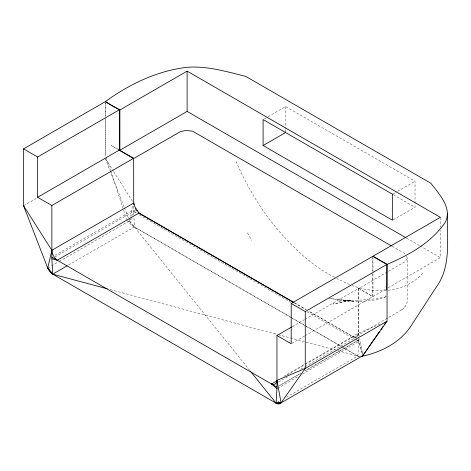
<?xml version="1.0" encoding="UTF-8"?>
<svg xmlns="http://www.w3.org/2000/svg" width="471" height="471" viewBox="0 0 471 471"><rect width="100%" height="100%" fill="white"/><g stroke="black" fill="none" stroke-linecap="round" stroke-linejoin="round"><path stroke-width="0.35" stroke-dasharray="2.35 1.77" d="M387.339 271.932L358.755 288.482L358.584 333.162L356.7 335.97L353.179 336.871L308.582 311.125M406.626 256.218L407.303 258.661L407.127 302.211L406.155 305.031L403.512 308.746L401.445 309.953M59.146 261.493L129.513 220.846L129.843 219.427M130.502 216.578L133.476 203.772M249.901 370.565L129.513 220.846L130.396 218.856M131.574 216.195L133.64 211.55L133.64 205.792M407.303 258.661L405.125 261.629L387.974 271.561M290.424 316.983L134.494 226.922A8.284 4.781 60 0 1 129.513 220.846L133.423 216.954M422.799 273.245C405.266 292.779 375.522 294.469 352.196 285.497M356.7 335.97L403.512 308.746M23.55 205.721L36.862 198.038M264.343 118.816L267.469 117.014M268.093 116.649L285.603 106.546L415.033 181.27L415.033 202.93M55.036 255.282L133.64 209.889L135.442 210.931M55.036 256.936L133.64 211.55L138.368 212.827M47.742 268.07L58.51 261.841M68.56 265.008L134.494 226.922L133.952 217.166M393.15 193.905L396.9 191.738M397.524 191.379L415.033 181.27M393.15 219.898L415.033 207.264L415.033 203.649M292.179 326.727L304.219 319.774M304.855 319.409L358.743 288.293L372.979 296.518L372.979 273.81M291.837 343.365L304.513 336.047M305.149 335.682L385.566 289.253M388.116 287.781L440.356 257.619L440.356 230.519M283.936 376.264L358.743 333.074L380.309 324.036M286.768 375.21L304.519 364.96M305.155 364.595L353.332 336.783A8.731 5.04 60 0 0 358.743 333.074L359.255 335.894M278.52 382.093L287.392 376.971M300.704 369.282L304.507 367.086M305.143 366.721L357.13 336.706M358.743 339.903L304.849 371.007L358.743 339.903L362.864 355.623L359.773 338.708M277.596 388.41L298.508 376.323M302.317 374.133L358.743 341.557L358.743 338.537M276.742 402.817L279.904 400.962M286.25 397.33L357.889 355.946L358.743 341.557L353.332 336.783L308.823 311.072M360.992 356.317L357.73 356.041L343.123 347.627M110.167 289.571L277.537 334.504M278.243 334.693L334.981 349.929M337.813 350.689L358.384 356.211A8.284 4.781 60 0 0 359.361 356.582M349.547 284.59L337.048 278.644M334.422 277.325C306.756 263.006 284.814 239.692 266.197 215.1C254.352 198.315 244.202 180.364 236.077 161.488M358.384 356.211L341.975 346.762M118.627 149.572L111.156 145.533L118.033 149.501M393.462 194.806L415.033 207.264M406.632 238.149L419.355 245.497M419.997 245.862L440.356 257.619M392.119 246.309L406.114 254.381M358.755 288.482L372.826 296.606L372.826 272.432M294.198 302.623L306.28 309.6M353.332 336.783L355.735 338.166M294.563 303.03L306.032 309.653M136.184 213.016L133.64 211.55L133.911 216.472M139.363 214.853L291.337 302.629M307.233 311.808L354.292 338.99M356.835 340.456L358.743 341.557L362.864 355.623M291.06 317.354L304.425 325.072M305.061 325.437L341.34 346.391M291.684 318.007L131.851 225.638L127.676 220.822M292.32 318.372L305.655 326.05M306.291 326.415L342.488 347.262M105.722 159.127L113.193 170.885M113.588 171.503L133.246 202.442M127.323 220.216L126.269 218.391L110.72 170.949M247.452 232.886L251.744 240.404M105.327 158.509L124.197 207.146M124.462 207.835L128.448 218.108M128.718 218.791L129.513 220.846M106.152 156.996L110.491 170.249M105.486 101.559L105.545 116.896M105.551 117.626L105.692 155.601M440.356 217.331L440.356 227.587M372.979 257.696L372.979 273.08M372.826 256.318L372.826 271.702M358.743 288.293L358.743 337.854M285.603 106.546L285.603 128.924M285.603 129.649L285.603 132.534M105.327 103.114L105.327 116.231M105.327 119.875L105.327 157.055M300.41 373.574L278.856 386.014L300.416 373.574M386.202 296.689C372.449 302.052 357.342 302.058 342.876 300.38L351.013 300.669L338.043 301.093C354.098 300.08 370.518 300.628 386.202 296.689M350.124 300.733L332.791 303.989L351.166 300.58L350.124 300.733M343.759 300.162L329.4 298.473L353.574 301.328L343.759 300.162"/><path stroke-width="0.71" d="M372.979 256.23L387.05 264.355L387.05 321.21L362.864 355.623L281.087 402.858A8.284 4.781 60 0 1 276.106 403.188L52.723 274.146L51.869 258.767L51.857 205.497L37.621 197.278L37.621 156.99L119.399 109.778L119.399 150.061L37.621 197.278M387.05 321.21L305.273 368.422L281.081 402.835L276.094 403.158L276.954 388.769L276.96 335.511L291.543 327.092M276.96 380.338L305.267 368.422L305.273 311.567L387.05 264.355M386.773 289.883L386.897 264.443L372.826 256.318M276.96 335.511L291.202 343.73L291.202 303.448L440.356 217.331L187.122 71.133L119.875 109.955L111.156 105.245L105.486 101.559C129.513 84.038 157.52 70.656 187.293 67.288C207.24 65.775 226.61 71.645 245.732 76.39L430.883 183.272C439.078 193.981 453.385 208.912 444.63 223.295C430.576 242.971 408.751 255.235 386.897 264.443M362.705 355.711L379.62 331.278M380.856 329.488L382.917 326.509M384.153 324.719L386.214 321.74M293.563 302.258L139.045 213.016L57.268 260.228A8.731 5.04 60 0 1 51.928 251.149L51.857 250.284L23.55 205.721L23.55 148.865L105.327 101.654L119.399 109.778M118.627 149.572L119.875 150.243L187.122 111.421L405.996 237.784M51.857 205.497L133.64 158.285L119.399 150.061M133.64 203.06L51.857 250.284L47.742 268.07L52.711 274.163L107.329 288.805M392.826 194.441L263.095 119.54L263.095 145.533L285.603 132.534M52.723 274.146L47.742 268.07A8.284 4.781 60 0 0 52.711 274.163L67.3 265.726M276.96 388.775L271.555 383.995L277.26 380.703M118.657 149.866L133.664 158.527L180.316 131.68L185.391 130.526L192.374 131.073L391.483 245.944M361.646 356.37C381.104 352.32 400.491 342.511 411.395 325.32L435.905 287.663C451.96 266.127 446.608 238.273 447.45 213.328M250.36 371.136L276.106 403.188L281.075 402.829L276.954 380.28L276.895 381.086A8.731 5.04 60 0 1 271.555 383.995M276.106 403.188L281.087 402.858M51.869 258.767L57.268 260.228M51.857 257.107L276.96 387.115M263.095 145.533L392.52 220.257L392.52 194.264M293.928 302.665L139.116 213.281L134.865 206.704L133.717 202.141L133.664 158.527M23.55 148.865L37.621 156.99M291.202 303.448L305.273 311.567M23.556 205.733L47.736 268.064M187.122 71.133L187.122 111.421M119.875 109.955L119.875 150.243M362.864 355.623A8.284 4.781 60 0 1 361.157 356.682M139.045 213.016A8.731 5.04 60 0 1 138.333 212.45M136.973 211.073A8.731 5.04 60 0 1 136.349 210.284M135.772 209.442A8.731 5.04 60 0 1 135.254 208.559M133.858 204.844A8.731 5.04 60 0 1 133.705 203.937"/></g></svg>
